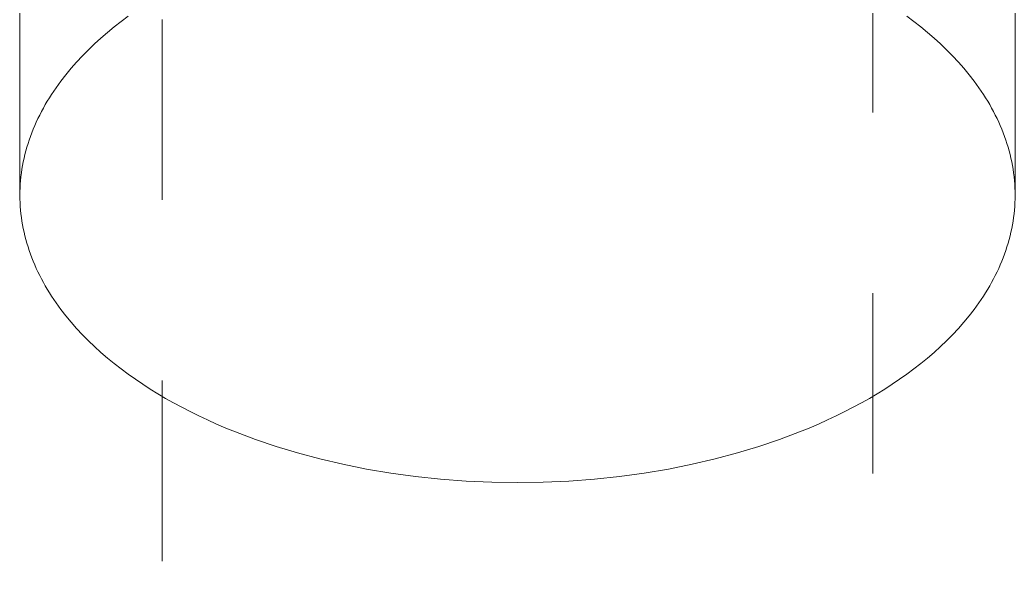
# Model space of a CAD drawing. Header units: inches. Extents: x -14 to 184, y -4 to 134.
# Drawn here: x 100.259 to 100.81, y 62.332 to 62.637 of the extents above; entities that cross this region are included whole.
import ezdxf

# ---------------------------------------------------------------- set-up
doc = ezdxf.new("R2010")
doc.units = ezdxf.units.IN
doc.linetypes.add('HIDDEN', pattern=[1.905, 1.27, -0.635])
doc.layers.add('ZANO_R', color=7, linetype='Continuous', lineweight=0)
doc.layers.add('ZANO_R_przerywana', color=250, linetype='HIDDEN', lineweight=0)

msp = doc.modelspace()

# ---------------------------------------------------------------- linework, layer by layer
at = {"layer": 'ZANO_R'}
for p, q in [((100.25921, 62.53974), (100.25921, 62.7969)), ((100.8104, 62.53974), (100.8104, 62.7969)), ((100.31921, 62.63885), (100.31529, 62.63594)), ((100.75432, 62.63594), (100.7504, 62.63885)), ((100.31146, 62.63296), (100.30773, 62.6299)), ((100.31529, 62.63594), (100.31146, 62.63296)), ((100.75815, 62.63296), (100.75432, 62.63594)), ((100.76188, 62.6299), (100.75815, 62.63296)), ((100.30409, 62.62677), (100.30056, 62.62356)), ((100.30773, 62.6299), (100.30409, 62.62677)), ((100.76552, 62.62677), (100.76188, 62.6299)), ((100.76905, 62.62356), (100.76552, 62.62677)), ((100.29714, 62.62029), (100.29383, 62.61695)), ((100.30056, 62.62356), (100.29714, 62.62029)), ((100.77247, 62.62029), (100.76905, 62.62356)), ((100.77578, 62.61695), (100.77247, 62.62029)), ((100.29383, 62.61695), (100.29065, 62.61354)), ((100.77896, 62.61354), (100.77578, 62.61695)), ((100.2876, 62.61007), (100.28467, 62.60653)), ((100.29065, 62.61354), (100.2876, 62.61007)), ((100.78201, 62.61007), (100.77896, 62.61354)), ((100.78494, 62.60653), (100.78201, 62.61007)), ((100.28467, 62.60653), (100.28188, 62.60294)), ((100.78773, 62.60294), (100.78494, 62.60653)), ((100.27924, 62.59928), (100.27674, 62.59557)), ((100.28188, 62.60294), (100.27924, 62.59928)), ((100.79037, 62.59928), (100.78773, 62.60294)), ((100.79287, 62.59557), (100.79037, 62.59928)), ((100.27555, 62.5937), (100.27439, 62.59181)), ((100.27674, 62.59557), (100.27555, 62.5937)), ((100.79406, 62.5937), (100.79287, 62.59557)), ((100.79522, 62.59181), (100.79406, 62.5937)), ((100.2722, 62.58801), (100.27116, 62.58608)), ((100.27328, 62.58992), (100.2722, 62.58801)), ((100.27439, 62.59181), (100.27328, 62.58992)), ((100.79633, 62.58992), (100.79522, 62.59181)), ((100.79741, 62.58801), (100.79633, 62.58992)), ((100.79845, 62.58608), (100.79741, 62.58801)), ((100.26921, 62.58221), (100.2683, 62.58025)), ((100.27017, 62.58415), (100.26921, 62.58221)), ((100.27116, 62.58608), (100.27017, 62.58415)), ((100.79944, 62.58415), (100.79845, 62.58608)), ((100.8004, 62.58221), (100.79944, 62.58415)), ((100.80131, 62.58025), (100.8004, 62.58221)), ((100.26659, 62.57632), (100.26581, 62.57433)), ((100.26743, 62.57829), (100.26659, 62.57632)), ((100.2683, 62.58025), (100.26743, 62.57829)), ((100.80219, 62.57829), (100.80131, 62.58025)), ((100.80302, 62.57632), (100.80219, 62.57829)), ((100.8038, 62.57433), (100.80302, 62.57632)), ((100.26436, 62.57035), (100.2637, 62.56834)), ((100.26506, 62.57234), (100.26436, 62.57035)), ((100.26581, 62.57433), (100.26506, 62.57234)), ((100.80455, 62.57234), (100.8038, 62.57433)), ((100.80525, 62.57035), (100.80455, 62.57234)), ((100.80591, 62.56834), (100.80525, 62.57035)), ((100.26309, 62.56633), (100.26252, 62.56431)), ((100.2637, 62.56834), (100.26309, 62.56633)), ((100.80652, 62.56633), (100.80591, 62.56834)), ((100.80709, 62.56431), (100.80652, 62.56633)), ((100.26151, 62.56025), (100.26108, 62.55821)), ((100.26199, 62.56228), (100.26151, 62.56025)), ((100.26252, 62.56431), (100.26199, 62.56228)), ((100.80762, 62.56228), (100.80709, 62.56431)), ((100.8081, 62.56025), (100.80762, 62.56228)), ((100.80853, 62.55821), (100.8081, 62.56025)), ((100.26034, 62.55413), (100.26004, 62.55208)), ((100.26069, 62.55617), (100.26034, 62.55413)), ((100.26108, 62.55821), (100.26069, 62.55617)), ((100.80892, 62.55617), (100.80853, 62.55821)), ((100.80927, 62.55413), (100.80892, 62.55617)), ((100.80957, 62.55208), (100.80927, 62.55413)), ((100.25979, 62.55003), (100.25958, 62.54797)), ((100.26004, 62.55208), (100.25979, 62.55003)), ((100.80982, 62.55003), (100.80957, 62.55208)), ((100.81003, 62.54797), (100.80982, 62.55003)), ((100.25931, 62.54386), (100.25924, 62.5418)), ((100.25942, 62.54592), (100.25931, 62.54386)), ((100.25958, 62.54797), (100.25942, 62.54592)), ((100.81019, 62.54592), (100.81003, 62.54797)), ((100.8103, 62.54386), (100.81019, 62.54592)), ((100.81037, 62.5418), (100.8103, 62.54386)), ((100.25924, 62.5418), (100.25921, 62.53974)), ((100.25921, 62.53974), (100.25924, 62.53768)), ((100.25924, 62.53768), (100.25931, 62.53562)), ((100.8103, 62.53562), (100.81037, 62.53768)), ((100.8104, 62.53974), (100.81037, 62.5418)), ((100.81037, 62.53768), (100.8104, 62.53974)), ((100.25931, 62.53562), (100.25942, 62.53356)), ((100.25942, 62.53356), (100.25958, 62.53151)), ((100.81003, 62.53151), (100.81019, 62.53356)), ((100.81019, 62.53356), (100.8103, 62.53562)), ((100.25958, 62.53151), (100.25979, 62.52945)), ((100.25979, 62.52945), (100.26004, 62.5274)), ((100.26004, 62.5274), (100.26034, 62.52535)), ((100.80927, 62.52535), (100.80957, 62.5274)), ((100.80957, 62.5274), (100.80982, 62.52945)), ((100.80982, 62.52945), (100.81003, 62.53151)), ((100.26034, 62.52535), (100.26069, 62.52331)), ((100.26069, 62.52331), (100.26108, 62.52127)), ((100.26108, 62.52127), (100.26151, 62.51923)), ((100.8081, 62.51923), (100.80853, 62.52127)), ((100.80853, 62.52127), (100.80892, 62.52331)), ((100.80892, 62.52331), (100.80927, 62.52535)), ((100.26151, 62.51923), (100.26199, 62.5172)), ((100.26199, 62.5172), (100.26252, 62.51517)), ((100.26252, 62.51517), (100.26309, 62.51315)), ((100.80652, 62.51315), (100.80709, 62.51517)), ((100.80709, 62.51517), (100.80762, 62.5172)), ((100.80762, 62.5172), (100.8081, 62.51923)), ((100.26309, 62.51315), (100.2637, 62.51114)), ((100.2637, 62.51114), (100.26436, 62.50913)), ((100.80525, 62.50913), (100.80591, 62.51114)), ((100.80591, 62.51114), (100.80652, 62.51315)), ((100.26436, 62.50913), (100.26506, 62.50714)), ((100.26506, 62.50714), (100.26581, 62.50515)), ((100.26581, 62.50515), (100.26659, 62.50316)), ((100.80302, 62.50316), (100.8038, 62.50515)), ((100.8038, 62.50515), (100.80455, 62.50714)), ((100.80455, 62.50714), (100.80525, 62.50913)), ((100.26659, 62.50316), (100.26743, 62.50119)), ((100.26743, 62.50119), (100.2683, 62.49923)), ((100.2683, 62.49923), (100.26921, 62.49727)), ((100.8004, 62.49727), (100.80131, 62.49923)), ((100.80131, 62.49923), (100.80219, 62.50119)), ((100.80219, 62.50119), (100.80302, 62.50316)), ((100.26921, 62.49727), (100.27017, 62.49533)), ((100.27017, 62.49533), (100.27116, 62.4934)), ((100.27116, 62.4934), (100.2722, 62.49147)), ((100.79741, 62.49147), (100.79845, 62.4934)), ((100.79845, 62.4934), (100.79944, 62.49533)), ((100.79944, 62.49533), (100.8004, 62.49727)), ((100.2722, 62.49147), (100.27328, 62.48956)), ((100.27328, 62.48956), (100.27439, 62.48767)), ((100.27439, 62.48767), (100.27555, 62.48578)), ((100.79406, 62.48578), (100.79522, 62.48767)), ((100.79522, 62.48767), (100.79633, 62.48956)), ((100.79633, 62.48956), (100.79741, 62.49147)), ((100.27555, 62.48578), (100.27674, 62.48391)), ((100.27674, 62.48391), (100.27924, 62.4802)), ((100.79037, 62.4802), (100.79287, 62.48391)), ((100.79287, 62.48391), (100.79406, 62.48578)), ((100.27924, 62.4802), (100.28188, 62.47654)), ((100.28188, 62.47654), (100.28467, 62.47295)), ((100.78494, 62.47295), (100.78773, 62.47654)), ((100.78773, 62.47654), (100.79037, 62.4802)), ((100.28467, 62.47295), (100.2876, 62.46941)), ((100.78201, 62.46941), (100.78494, 62.47295)), ((100.2876, 62.46941), (100.29065, 62.46594)), ((100.29065, 62.46594), (100.29383, 62.46253)), ((100.77578, 62.46253), (100.77896, 62.46594)), ((100.77896, 62.46594), (100.78201, 62.46941)), ((100.29383, 62.46253), (100.29714, 62.45919)), ((100.77247, 62.45919), (100.77578, 62.46253)), ((100.29714, 62.45919), (100.30056, 62.45592)), ((100.30056, 62.45592), (100.30409, 62.45271)), ((100.76552, 62.45271), (100.76905, 62.45592)), ((100.76905, 62.45592), (100.77247, 62.45919)), ((100.30409, 62.45271), (100.30773, 62.44958)), ((100.30773, 62.44958), (100.31146, 62.44652)), ((100.75815, 62.44652), (100.76188, 62.44958)), ((100.76188, 62.44958), (100.76552, 62.45271)), ((100.31146, 62.44652), (100.31529, 62.44354)), ((100.31529, 62.44354), (100.31921, 62.44063)), ((100.7504, 62.44063), (100.75432, 62.44354)), ((100.75432, 62.44354), (100.75815, 62.44652)), ((100.31921, 62.44063), (100.32321, 62.4378)), ((100.7464, 62.4378), (100.7504, 62.44063)), ((100.32321, 62.4378), (100.32729, 62.43504)), ((100.32729, 62.43504), (100.33144, 62.43236)), ((100.33144, 62.43236), (100.33566, 62.42976)), ((100.73395, 62.42976), (100.73817, 62.43236)), ((100.73817, 62.43236), (100.74232, 62.43504)), ((100.74232, 62.43504), (100.7464, 62.4378)), ((100.33566, 62.42976), (100.33993, 62.42723)), ((100.33993, 62.42723), (100.34431, 62.42476)), ((100.7253, 62.42476), (100.72968, 62.42723)), ((100.72968, 62.42723), (100.73395, 62.42976)), ((100.34431, 62.42476), (100.34881, 62.42233)), ((100.34881, 62.42233), (100.35346, 62.41993)), ((100.71615, 62.41993), (100.7208, 62.42233)), ((100.7208, 62.42233), (100.7253, 62.42476)), ((100.35346, 62.41993), (100.35823, 62.41758)), ((100.35823, 62.41758), (100.36314, 62.41527)), ((100.70647, 62.41527), (100.71138, 62.41758)), ((100.71138, 62.41758), (100.71615, 62.41993)), ((100.36314, 62.41527), (100.36818, 62.413)), ((100.36818, 62.413), (100.37335, 62.41079)), ((100.37335, 62.41079), (100.37865, 62.40864)), ((100.69096, 62.40864), (100.69626, 62.41079)), ((100.69626, 62.41079), (100.70143, 62.413)), ((100.70143, 62.413), (100.70647, 62.41527)), ((100.37865, 62.40864), (100.38962, 62.4045)), ((100.67999, 62.4045), (100.69096, 62.40864)), ((100.38962, 62.4045), (100.40108, 62.40062)), ((100.40108, 62.40062), (100.413, 62.39701)), ((100.65662, 62.39701), (100.66853, 62.40062)), ((100.66853, 62.40062), (100.67999, 62.4045)), ((100.413, 62.39701), (100.42535, 62.39372)), ((100.64426, 62.39372), (100.65662, 62.39701)), ((100.42535, 62.39372), (100.4381, 62.39075)), ((100.4381, 62.39075), (100.45121, 62.38812)), ((100.6184, 62.38812), (100.63151, 62.39075)), ((100.63151, 62.39075), (100.64426, 62.39372)), ((100.45121, 62.38812), (100.46464, 62.38587)), ((100.46464, 62.38587), (100.47833, 62.384)), ((100.47833, 62.384), (100.49225, 62.38254)), ((100.57736, 62.38254), (100.59128, 62.384)), ((100.59128, 62.384), (100.60498, 62.38587)), ((100.60498, 62.38587), (100.6184, 62.38812)), ((100.49225, 62.38254), (100.50634, 62.38148)), ((100.50634, 62.38148), (100.52055, 62.38084)), ((100.52055, 62.38084), (100.53481, 62.38063)), ((100.53481, 62.38063), (100.54906, 62.38084)), ((100.54906, 62.38084), (100.56327, 62.38148)), ((100.56327, 62.38148), (100.57736, 62.38254))]:
    msp.add_line(p, q, dxfattribs=at)
at = {"layer": 'ZANO_R_przerywana', "ltscale": 0.05}
for p, q in [((100.33795, 58.93713), (100.33795, 62.68555)), ((100.73166, 62.68555), (100.73166, 58.93713))]:
    msp.add_line(p, q, dxfattribs=at)

doc.saveas('drawing.dxf')
